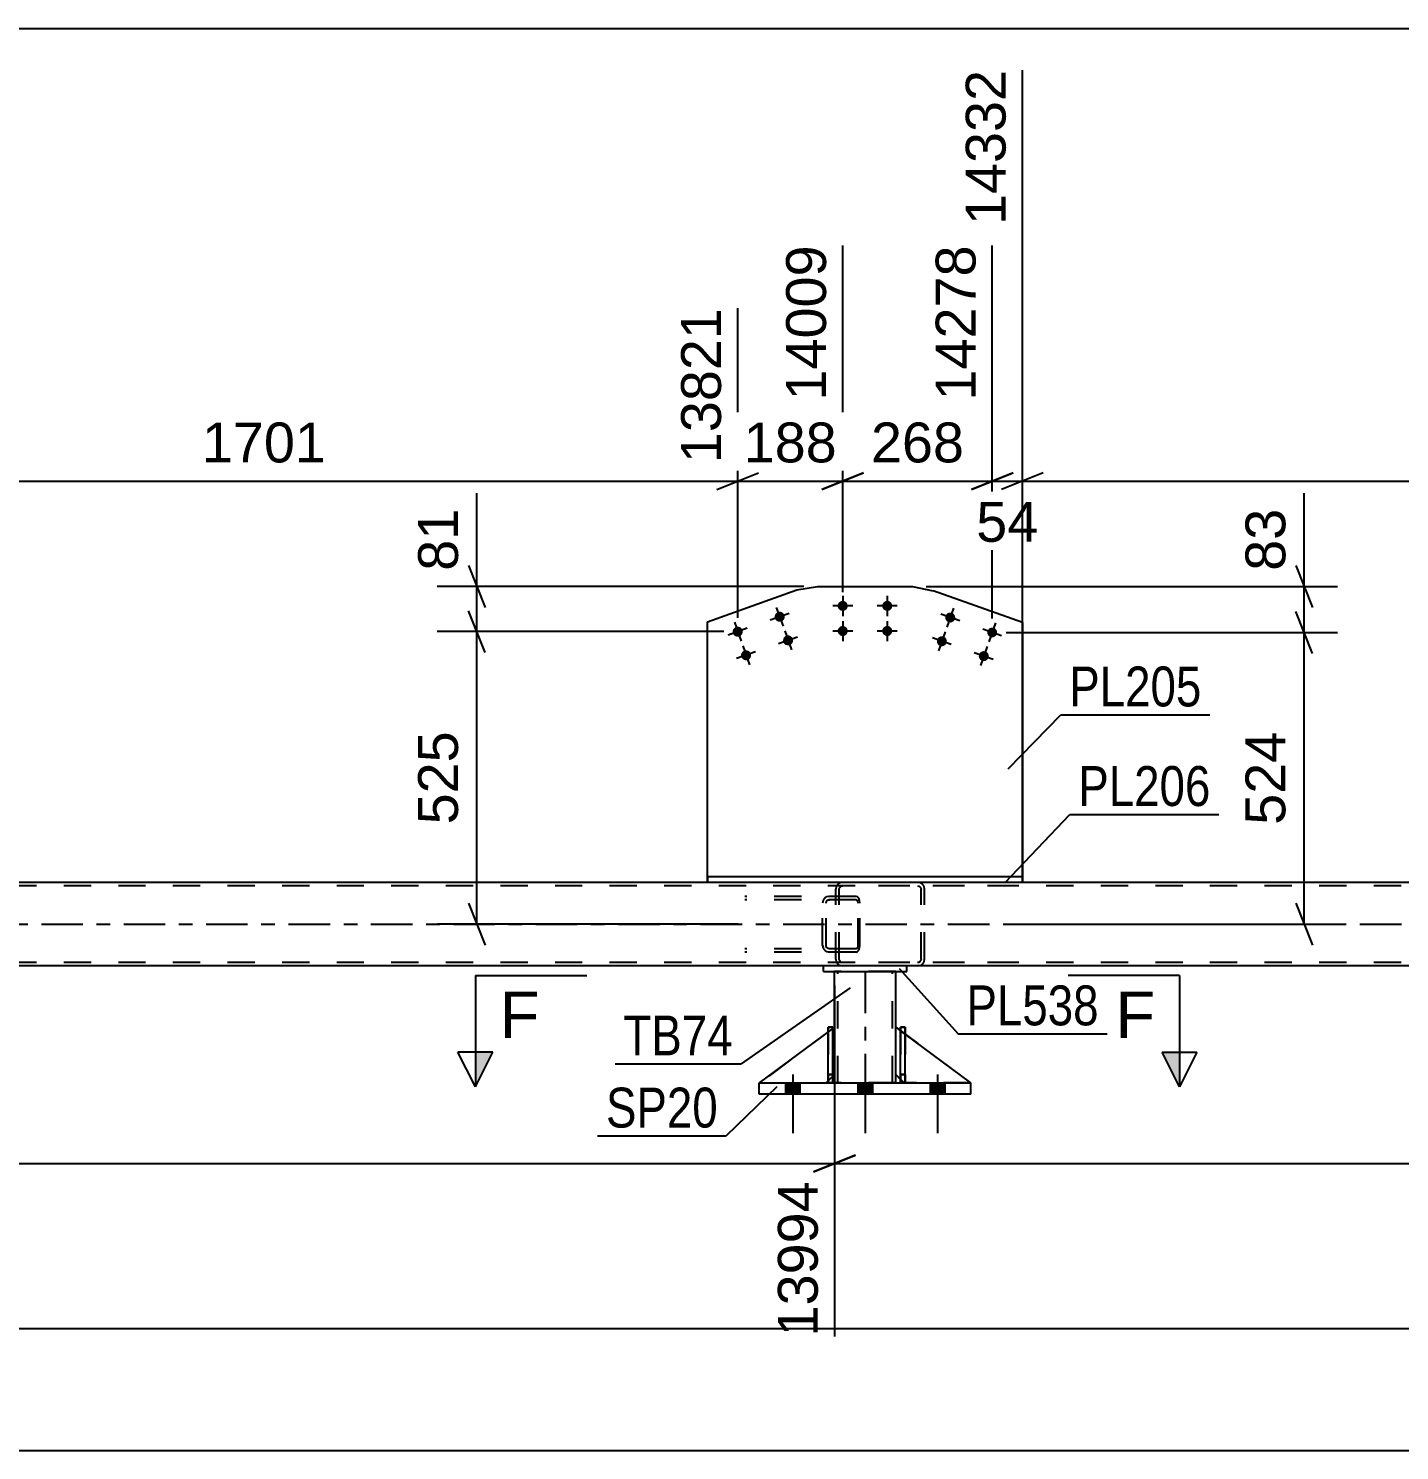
# Model space of a CAD drawing. Header units: millimetres. Extents: x -123 to 718, y -398 to 196.
# Drawn here: x 423.1 to 521.6, y -260.6 to -158.5 of the extents above; entities that cross this region are included whole.
import ezdxf

# ---------------------------------------------------------------- set-up
doc = ezdxf.new("R2010")
doc.units = ezdxf.units.MM
doc.linetypes.add('DXK_LINE_DOT2', pattern=[3.9198, 1.9599, -1.9599])
doc.linetypes.add('DXK_LINE_DOT3', pattern=[5.9187, 2.979, -0.9799, 0.9799, -0.9799])
doc.styles.add('Arial', font='ARIAL.TTF', dxfattribs={"height": 0.2})
doc.styles.add('Arial Narrow', font='ARIALN.TTF', dxfattribs={"height": 0.2})

# ---------------------------------------------------------------- blocks, each defined once
blk = doc.blocks.new('Part-318464438-2515 - 2499')
at = {"color": 7, "linetype": 'DXK_LINE_DOT2'}
for p, q in [((481.09, -220.14), (481.06, -220.33)), ((481.06, -225.37), (481.06, -220.33)), ((481.31, -220.33), (481.33, -220.24)), ((481.31, -225.37), (481.31, -220.33)), ((481.33, -220.24), (481.39, -220.16)), ((481.57, -219.85), (481.37, -219.88)), ((481.39, -220.16), (481.47, -220.11)), ((481.47, -220.11), (481.57, -220.09)), ((493.92, -219.85), (481.57, -219.85)), ((493.92, -220.09), (481.57, -220.09)), ((487.13, -219.88), (486.93, -219.85)), ((486.93, -220.09), (487.03, -220.11)), ((487.03, -220.11), (487.11, -220.16)), ((487.11, -220.16), (487.17, -220.24)), ((487.17, -220.24), (487.19, -220.33)), ((487.19, -225.37), (487.19, -220.33)), ((487.44, -220.33), (487.4, -220.14)), ((487.44, -225.37), (487.44, -220.33)), ((481.06, -225.37), (481.09, -225.55)), ((481.33, -225.46), (481.31, -225.37)), ((481.39, -225.54), (481.33, -225.46)), ((481.47, -225.59), (481.39, -225.54)), ((481.57, -225.61), (481.47, -225.59)), ((493.92, -225.61), (481.57, -225.61)), ((487.03, -225.59), (486.93, -225.61)), ((487.11, -225.54), (487.03, -225.59)), ((487.17, -225.46), (487.11, -225.54)), ((487.19, -225.37), (487.17, -225.46)), ((487.4, -225.55), (487.44, -225.37)), ((481.37, -225.81), (481.57, -225.85)), ((493.92, -225.85), (481.57, -225.85)), ((486.93, -225.85), (487.13, -225.81))]:
    blk.add_line(p, q, dxfattribs=at)
for centre, start, end in [((481.55, -220.35), 110.7582, 155.6799), ((486.95, -220.35), 24.3201, 69.2418), ((481.55, -225.35), 204.3201, 249.2418), ((486.95, -225.35), 290.7582, 335.6799)]:
    blk.add_arc(centre, 0.496, start, end, dxfattribs=at)
blk = doc.blocks.new('Part-318464438-2520 - 2499')
at = {"color": 7, "linetype": 'DXK_LINE_DOT2'}
for p, q in [((486.04, -230.25), (485.72, -230.25)), ((485.72, -233.65), (485.72, -230.25)), ((485.72, -234.25), (485.72, -230.25)), ((486.04, -230.25), (486.04, -233.65)), ((486.04, -234.25), (486.04, -230.25)), ((486.04, -233.65), (485.72, -233.65)), ((485.72, -234.25), (485.72, -233.65)), ((486.04, -233.65), (486.04, -234.25)), ((486.04, -234.25), (485.72, -234.25)), ((486.04, -234.25), (486.04, -234.25))]:
    blk.add_line(p, q, dxfattribs=at)
blk = doc.blocks.new('Part-318464438-2521 - 2499')
at = {"color": 2, "linetype": 'Continuous'}
for p, q in [((480.52, -230.58), (475.57, -234.25)), ((480.97, -230.25), (480.84, -230.34)), ((480.97, -233.65), (480.97, -230.25)), ((480.97, -233.65), (480.84, -233.77)), ((480.97, -233.65), (480.97, -233.65)), ((480.52, -234.09), (480.37, -234.25))]:
    blk.add_line(p, q, dxfattribs=at)
at = {"color": 7, "linetype": 'DXK_LINE_DOT2'}
for p, q in [((480.84, -230.34), (480.52, -230.58)), ((480.97, -233.65), (480.97, -230.25)), ((480.97, -233.65), (480.37, -234.25)), ((480.84, -233.77), (480.52, -234.09)), ((475.57, -234.25), (475.57, -234.25)), ((475.57, -234.25), (480.37, -234.25))]:
    blk.add_line(p, q, dxfattribs=at)
blk = doc.blocks.new('Part-318464438-2572 - 2499')
at = {"color": 2, "linetype": 'Continuous'}
for p, q in [((486.17, -225.85), (480.17, -225.85)), ((480.17, -226.25), (480.17, -225.85)), ((480.17, -226.25), (486.17, -226.25)), ((486.17, -226.25), (486.17, -225.85))]:
    blk.add_line(p, q, dxfattribs=at)
blk = doc.blocks.new('Part-318464438-2644 - 2499')
at = {"color": 2, "linetype": 'Continuous'}
for p, q in [((480.52, -234.25), (480.52, -230.25)), ((480.52, -230.25), (480.84, -230.25)), ((480.84, -234.25), (480.84, -230.25)), ((480.52, -234.25), (480.52, -234.25)), ((480.84, -234.25), (480.52, -234.25))]:
    blk.add_line(p, q, dxfattribs=at)
at = {"color": 7, "linetype": 'DXK_LINE_DOT2'}
for p, q in [((480.52, -230.25), (480.52, -233.65)), ((480.84, -233.65), (480.84, -230.25)), ((480.52, -233.65), (480.52, -234.25)), ((480.52, -233.65), (480.84, -233.65)), ((480.84, -234.25), (480.84, -233.65)), ((480.52, -234.25), (480.52, -234.25)), ((480.52, -234.25), (480.52, -234.25)), ((480.84, -234.25), (480.84, -234.25))]:
    blk.add_line(p, q, dxfattribs=at)
blk = doc.blocks.new('Part-318464438-2534 - 2499')
at = {"color": 2, "linetype": 'Continuous'}
for p, q in [((485.72, -234.25), (485.72, -230.25)), ((485.72, -230.25), (486.04, -230.25)), ((486.04, -234.25), (486.04, -230.25)), ((485.72, -234.25), (485.72, -234.25)), ((486.04, -234.25), (485.72, -234.25))]:
    blk.add_line(p, q, dxfattribs=at)
at = {"color": 7, "linetype": 'DXK_LINE_DOT2'}
for p, q in [((485.72, -230.25), (485.72, -233.65)), ((486.04, -233.65), (486.04, -230.25)), ((485.72, -233.65), (485.72, -234.25)), ((485.72, -233.65), (486.04, -233.65)), ((486.04, -234.25), (486.04, -233.65)), ((485.72, -234.25), (485.72, -234.25)), ((485.72, -234.25), (485.72, -234.25)), ((486.04, -234.25), (486.04, -234.25))]:
    blk.add_line(p, q, dxfattribs=at)
blk = doc.blocks.new('Part-318464438-2621 - 2499')
at = {"color": 2, "linetype": 'Continuous'}
for p, q in [((485.37, -233.65), (485.37, -230.25)), ((485.37, -230.25), (485.72, -230.51)), ((490.77, -234.25), (486.04, -230.75)), ((485.72, -234), (485.37, -233.65))]:
    blk.add_line(p, q, dxfattribs=at)
at = {"color": 7, "linetype": 'DXK_LINE_DOT2'}
for p, q in [((486.04, -230.75), (485.72, -230.51)), ((485.72, -234), (485.97, -234.25)), ((485.97, -234.25), (490.77, -234.25))]:
    blk.add_line(p, q, dxfattribs=at)
blk = doc.blocks.new('Part-318464438-2547 - 2499')
at = {"color": 2, "linetype": 'Continuous'}
for p, q in [((480.97, -230.25), (480.97, -226.25)), ((485.37, -230.25), (485.37, -226.25)), ((480.97, -234.25), (480.97, -233.65)), ((485.37, -234.25), (485.37, -233.65))]:
    blk.add_line(p, q, dxfattribs=at)
at = {"color": 7, "linetype": 'DXK_LINE_DOT2'}
for p, q in [((485.37, -226.25), (480.97, -226.25)), ((481.21, -234.25), (481.21, -226.25)), ((485.13, -234.25), (485.13, -226.25)), ((480.97, -233.65), (480.97, -230.25)), ((485.37, -233.65), (485.37, -230.25)), ((485.37, -234.25), (480.97, -234.25))]:
    blk.add_line(p, q, dxfattribs=at)
at = {"color": 7, "linetype": 'DXK_LINE_DOT3'}
blk.add_line((483.17, -226.25), (483.17, -234.25), dxfattribs=at)
blk = doc.blocks.new('Part-318464438-2567 - 2499')
at = {"color": 2, "linetype": 'Continuous'}
for p, q in [((494.46, -219.45), (471.85, -219.45)), ((471.85, -219.85), (471.85, -219.45)), ((494.46, -219.45), (494.46, -219.85)), ((494.46, -219.45), (494.46, -219.45)), ((494.46, -219.85), (471.85, -219.85)), ((494.46, -219.85), (494.46, -219.85))]:
    blk.add_line(p, q, dxfattribs=at)
at = {"color": 7, "linetype": 'DXK_LINE_DOT2'}
for p, q in [((471.85, -219.45), (471.85, -219.85)), ((494.46, -219.85), (494.46, -219.45))]:
    blk.add_line(p, q, dxfattribs=at)
blk = doc.blocks.new('Part-318464438-2617 - 2499')
at = {"color": 7, "linetype": 'DXK_LINE_DOT2'}
for p, q in [((480.97, -230.25), (475.57, -234.25)), ((480.97, -233.65), (480.97, -230.25)), ((480.97, -230.25), (480.97, -233.65)), ((480.37, -234.25), (480.97, -233.65)), ((480.97, -233.65), (480.37, -234.25)), ((480.97, -233.65), (480.97, -233.65)), ((475.57, -234.25), (480.37, -234.25))]:
    blk.add_line(p, q, dxfattribs=at)
blk = doc.blocks.new('Part-318464438-2646 - 2499')
at = {"color": 7, "linetype": 'DXK_LINE_DOT2'}
for p, q in [((480.84, -230.25), (480.52, -230.25)), ((480.52, -233.65), (480.52, -230.25)), ((480.52, -234.25), (480.52, -230.25)), ((480.84, -230.25), (480.84, -233.65)), ((480.84, -234.25), (480.84, -230.25)), ((480.84, -233.65), (480.52, -233.65)), ((480.52, -234.25), (480.52, -233.65)), ((480.84, -233.65), (480.84, -234.25)), ((480.84, -234.25), (480.52, -234.25)), ((480.84, -234.25), (480.84, -234.25))]:
    blk.add_line(p, q, dxfattribs=at)
blk = doc.blocks.new('Part-318464438-2681 - 2499')
at = {"color": 7, "linetype": 'DXK_LINE_DOT2'}
for p, q in [((485.37, -233.65), (485.37, -230.25)), ((485.37, -230.25), (490.77, -234.25)), ((485.97, -234.25), (485.37, -233.65)), ((490.77, -234.25), (485.97, -234.25))]:
    blk.add_line(p, q, dxfattribs=at)
blk = doc.blocks.new('Part-318464438-2688 - 2499')
at = {"color": 2, "linetype": 'Continuous'}
for p, q in [((475.57, -235.05), (475.57, -234.25)), ((475.57, -234.25), (490.77, -234.25)), ((490.77, -235.05), (490.77, -234.25)), ((490.77, -235.05), (475.57, -235.05))]:
    blk.add_line(p, q, dxfattribs=at)
blk = doc.blocks.new('Bolt-318464438-2742 - 2499')
at = {"linetype": 'Continuous'}
for points in [[(477.45, -235.05), (478.49, -235.05), (478.49, -234.25), (477.45, -234.25)], [(477.45, -235.05), (478.49, -235.05), (478.49, -234.25), (477.45, -234.25)], [(477.45, -235.05), (478.49, -235.05), (478.49, -234.25), (477.45, -234.25)], [(482.65, -235.05), (483.69, -235.05), (483.69, -234.25), (482.65, -234.25)], [(482.65, -235.05), (483.69, -235.05), (483.69, -234.25), (482.65, -234.25)], [(487.85, -235.05), (488.89, -235.05), (488.89, -234.25), (487.85, -234.25)], [(487.85, -235.05), (488.89, -235.05), (488.89, -234.25), (487.85, -234.25)], [(487.85, -235.05), (488.89, -235.05), (488.89, -234.25), (487.85, -234.25)]]:
    blk.add_hatch(color=1, dxfattribs=at).paths.add_polyline_path(points)
at = {"color": 1, "linetype": 'Continuous'}
for p, q in [((477.97, -233.65), (477.97, -237.85)), ((477.97, -233.65), (477.97, -237.85)), ((477.97, -233.65), (477.97, -237.85)), ((483.17, -233.65), (483.17, -237.85)), ((483.17, -233.65), (483.17, -237.85)), ((488.37, -233.65), (488.37, -237.85)), ((488.37, -233.65), (488.37, -237.85)), ((488.37, -233.65), (488.37, -237.85)), ((477.45, -234.25), (477.45, -235.05)), ((477.45, -234.25), (477.45, -235.05)), ((477.45, -234.25), (477.45, -235.05)), ((478.49, -234.25), (478.49, -235.05)), ((478.49, -234.25), (478.49, -235.05)), ((478.49, -234.25), (478.49, -235.05)), ((482.65, -234.25), (482.65, -235.05)), ((482.65, -234.25), (482.65, -235.05)), ((483.69, -234.25), (483.69, -235.05)), ((483.69, -234.25), (483.69, -235.05)), ((487.85, -234.25), (487.85, -235.05)), ((487.85, -234.25), (487.85, -235.05)), ((487.85, -234.25), (487.85, -235.05)), ((488.89, -234.25), (488.89, -235.05)), ((488.89, -234.25), (488.89, -235.05)), ((488.89, -234.25), (488.89, -235.05))]:
    blk.add_line(p, q, dxfattribs=at)
blk = doc.blocks.new('Bolt-318464438-2916 - 2499')
at = {"linetype": 'Continuous'}
for points in [[(481.2, -200), (481.2, -199.92), (481.23, -199.85), (481.27, -199.78), (481.32, -199.73), (481.38, -199.68), (481.45, -199.65), (481.52, -199.64), (481.59, -199.64), (481.67, -199.65), (481.74, -199.68), (481.8, -199.73), (481.85, -199.78), (481.89, -199.85), (481.91, -199.92), (481.92, -200), (481.91, -200.07), (481.89, -200.14), (481.85, -200.21), (481.8, -200.26), (481.74, -200.31), (481.67, -200.34), (481.59, -200.35), (481.52, -200.35), (481.45, -200.34), (481.38, -200.31), (481.32, -200.26), (481.27, -200.21), (481.23, -200.14), (481.2, -200.07)], [(484.4, -200), (484.4, -199.92), (484.43, -199.85), (484.47, -199.78), (484.52, -199.73), (484.58, -199.68), (484.65, -199.65), (484.72, -199.64), (484.79, -199.64), (484.87, -199.65), (484.94, -199.68), (485, -199.73), (485.05, -199.78), (485.09, -199.85), (485.11, -199.92), (485.12, -200), (485.11, -200.07), (485.09, -200.14), (485.05, -200.21), (485, -200.26), (484.94, -200.31), (484.87, -200.34), (484.79, -200.35), (484.72, -200.35), (484.65, -200.34), (484.58, -200.31), (484.52, -200.26), (484.47, -200.21), (484.43, -200.14), (484.4, -200.07)], [(481.2, -201.8), (481.2, -201.72), (481.23, -201.65), (481.27, -201.58), (481.32, -201.53), (481.38, -201.48), (481.45, -201.45), (481.52, -201.44), (481.59, -201.44), (481.67, -201.45), (481.74, -201.48), (481.8, -201.53), (481.85, -201.58), (481.89, -201.65), (481.91, -201.72), (481.92, -201.8), (481.91, -201.87), (481.89, -201.94), (481.85, -202.01), (481.8, -202.06), (481.74, -202.11), (481.67, -202.14), (481.59, -202.15), (481.52, -202.15), (481.45, -202.14), (481.38, -202.11), (481.32, -202.06), (481.27, -202.01), (481.23, -201.94), (481.2, -201.87)], [(484.4, -201.8), (484.4, -201.72), (484.43, -201.65), (484.47, -201.58), (484.52, -201.53), (484.58, -201.48), (484.65, -201.45), (484.72, -201.44), (484.79, -201.44), (484.87, -201.45), (484.94, -201.48), (485, -201.53), (485.05, -201.58), (485.09, -201.65), (485.11, -201.72), (485.12, -201.8), (485.11, -201.87), (485.09, -201.94), (485.05, -202.01), (485, -202.06), (484.94, -202.11), (484.87, -202.14), (484.79, -202.15), (484.72, -202.15), (484.65, -202.14), (484.58, -202.11), (484.52, -202.06), (484.47, -202.01), (484.43, -201.94), (484.4, -201.87)]]:
    blk.add_hatch(color=1, dxfattribs=at).paths.add_polyline_path(points)
at = {"color": 1, "linetype": 'Continuous'}
for p, q in [((482.28, -200), (480.84, -200)), ((481.56, -199.28), (481.56, -200.72)), ((485.48, -200), (484.04, -200)), ((484.76, -199.28), (484.76, -200.72)), ((481.56, -201.08), (481.56, -202.52)), ((484.76, -201.08), (484.76, -202.52)), ((482.28, -201.8), (480.84, -201.8)), ((485.48, -201.8), (484.04, -201.8))]:
    blk.add_line(p, q, dxfattribs=at)
blk = doc.blocks.new('Part-318464438-2839 - 2499')
at = {"color": 7, "linetype": 'DXK_LINE_DOT2'}
for p, q in [((482.52, -220.85), (474.52, -220.85)), ((482.52, -221.09), (474.52, -221.09)), ((480.15, -221.14), (480.11, -221.33)), ((480.11, -224.37), (480.11, -221.33)), ((480.36, -221.33), (480.38, -221.24)), ((480.36, -224.37), (480.36, -221.33)), ((480.38, -221.24), (480.43, -221.16)), ((480.61, -220.85), (480.42, -220.88)), ((480.43, -221.16), (480.52, -221.11)), ((480.52, -221.11), (480.61, -221.09)), ((481.06, -221.09), (481.06, -220.85)), ((482.63, -220.88), (482.52, -220.85)), ((482.52, -221.09), (482.57, -221.11)), ((482.57, -221.11), (482.62, -221.16)), ((482.62, -221.16), (482.65, -221.24)), ((482.71, -220.99), (482.63, -220.88)), ((482.65, -221.24), (482.66, -221.33)), ((482.66, -224.37), (482.66, -221.33)), ((482.77, -221.14), (482.71, -220.99)), ((482.79, -221.33), (482.77, -221.14)), ((482.79, -224.37), (482.79, -221.33)), ((482.52, -224.61), (474.52, -224.61)), ((480.11, -224.37), (480.15, -224.55)), ((480.38, -224.46), (480.36, -224.37)), ((480.43, -224.54), (480.38, -224.46)), ((480.52, -224.59), (480.43, -224.54)), ((480.61, -224.61), (480.52, -224.59)), ((481.06, -224.85), (481.06, -224.61)), ((482.57, -224.59), (482.52, -224.61)), ((482.62, -224.54), (482.57, -224.59)), ((482.65, -224.46), (482.62, -224.54)), ((482.66, -224.37), (482.65, -224.46)), ((482.71, -224.71), (482.77, -224.55)), ((482.77, -224.55), (482.79, -224.37)), ((482.52, -224.85), (474.52, -224.85)), ((480.42, -224.81), (480.61, -224.85)), ((482.52, -224.85), (482.63, -224.81)), ((482.63, -224.81), (482.71, -224.71))]:
    blk.add_line(p, q, dxfattribs=at)
for centre, start, end in [((480.6, -221.34), 111.1514, 156.105), ((480.6, -224.35), 203.895, 248.8486)]:
    blk.add_arc(centre, 0.492, start, end, dxfattribs=at)
blk = doc.blocks.new('Part-318464438-2848 - 2499')
at = {"color": 7, "linetype": 'DXK_LINE_DOT2'}
for p, q in [((619.65, -220.09), (-43.57, -220.09)), ((619.65, -219.85), (-35.57, -219.85)), ((494.46, -219.85), (471.85, -219.85)), ((619.65, -225.61), (-43.57, -225.61)), ((486.17, -225.85), (480.17, -225.85))]:
    blk.add_line(p, q, dxfattribs=at)
at = {"color": 2, "linetype": 'Continuous'}
for p, q in [((471.85, -219.85), (405.96, -219.85)), ((560.36, -219.85), (494.46, -219.85)), ((480.17, -225.85), (230.77, -225.85)), ((615.65, -225.85), (486.17, -225.85))]:
    blk.add_line(p, q, dxfattribs=at)
at = {"color": 7, "linetype": 'DXK_LINE_DOT3'}
blk.add_line((-43.57, -222.85), (619.65, -222.85), dxfattribs=at)
blk = doc.blocks.new('Part-318464438-2863 - 2499')
at = {"color": 2, "linetype": 'Continuous'}
for p, q in [((471.85, -201.13), (478.26, -198.85)), ((478.26, -198.85), (479.76, -198.6)), ((478.26, -198.85), (478.26, -198.85)), ((479.76, -198.6), (479.76, -198.6)), ((479.76, -198.6), (486.56, -198.6)), ((486.56, -198.6), (486.56, -198.6)), ((486.56, -198.6), (488.05, -198.91)), ((488.05, -198.91), (488.05, -198.91)), ((494.46, -201.18), (488.05, -198.91)), ((471.85, -201.13), (471.85, -201.13)), ((471.85, -219.45), (471.85, -201.13)), ((494.46, -201.18), (494.46, -201.18)), ((494.46, -201.18), (494.46, -219.45))]:
    blk.add_line(p, q, dxfattribs=at)
at = {"color": 7, "linetype": 'DXK_LINE_DOT2'}
for p, q in [((471.85, -219.45), (471.85, -201.13)), ((494.46, -219.45), (494.46, -201.18)), ((494.46, -219.45), (471.85, -219.45))]:
    blk.add_line(p, q, dxfattribs=at)
blk = doc.blocks.new('Bolt-318464438-2915 - 2499')
at = {"linetype": 'Continuous'}
for points in [[(489.62, -200.95, -1), (488.94, -200.71, -1)], [(489.02, -202.65, -1), (488.34, -202.41, -1)], [(492.63, -202.02, -1), (491.96, -201.78, -1)], [(492.03, -203.72, -1), (491.35, -203.48, -1)]]:
    blk.add_hatch(color=1, dxfattribs=at).paths.add_polyline_path(points)
at = {"color": 1, "linetype": 'Continuous'}
for p, q in [((489.52, -200.15), (489.04, -201.51)), ((489.96, -201.07), (488.6, -200.59)), ((488.92, -201.85), (488.44, -203.21)), ((492.97, -202.14), (491.62, -201.66)), ((492.54, -201.22), (492.05, -202.58)), ((489.36, -202.77), (488, -202.29)), ((491.93, -202.92), (491.45, -204.28)), ((492.37, -203.84), (491.01, -203.36))]:
    blk.add_line(p, q, dxfattribs=at)
blk = doc.blocks.new('Bolt-318464438-2917 - 2499')
at = {"linetype": 'Continuous'}
for points in [[(476.69, -200.89), (476.68, -200.82), (476.68, -200.74), (476.69, -200.67), (476.72, -200.6), (476.76, -200.54), (476.82, -200.49), (476.88, -200.45), (476.96, -200.42), (477.03, -200.41), (477.11, -200.42), (477.18, -200.44), (477.24, -200.48), (477.3, -200.53), (477.34, -200.59), (477.38, -200.66), (477.39, -200.73), (477.39, -200.81), (477.38, -200.88), (477.35, -200.95), (477.31, -201.01), (477.25, -201.06), (477.19, -201.1), (477.11, -201.13), (477.04, -201.13), (476.96, -201.13), (476.89, -201.11), (476.83, -201.07), (476.77, -201.02), (476.73, -200.96)], [(473.68, -201.96), (473.66, -201.89), (473.66, -201.81), (473.67, -201.74), (473.7, -201.67), (473.75, -201.61), (473.8, -201.56), (473.87, -201.52), (473.94, -201.49), (474.01, -201.48), (474.09, -201.49), (474.16, -201.51), (474.23, -201.55), (474.28, -201.6), (474.33, -201.66), (474.36, -201.73), (474.38, -201.8), (474.38, -201.88), (474.36, -201.95), (474.33, -202.02), (474.29, -202.08), (474.23, -202.13), (474.17, -202.17), (474.1, -202.2), (474.02, -202.2), (473.95, -202.2), (473.88, -202.18), (473.81, -202.14), (473.75, -202.09), (473.71, -202.03)], [(477.3, -202.59), (477.28, -202.51), (477.28, -202.44), (477.29, -202.36), (477.32, -202.3), (477.37, -202.23), (477.42, -202.18), (477.49, -202.14), (477.56, -202.12), (477.63, -202.11), (477.71, -202.12), (477.78, -202.14), (477.84, -202.18), (477.9, -202.23), (477.95, -202.29), (477.98, -202.36), (477.99, -202.43), (477.99, -202.5), (477.98, -202.58), (477.95, -202.65), (477.91, -202.71), (477.85, -202.76), (477.79, -202.8), (477.72, -202.82), (477.64, -202.83), (477.57, -202.82), (477.49, -202.8), (477.43, -202.77), (477.37, -202.72), (477.33, -202.66)], [(474.28, -203.66), (474.26, -203.58), (474.26, -203.51), (474.28, -203.43), (474.31, -203.36), (474.35, -203.3), (474.41, -203.25), (474.47, -203.21), (474.54, -203.19), (474.62, -203.18), (474.69, -203.19), (474.76, -203.21), (474.83, -203.25), (474.88, -203.3), (474.93, -203.36), (474.96, -203.43), (474.98, -203.5), (474.98, -203.57), (474.96, -203.65), (474.93, -203.72), (474.89, -203.78), (474.84, -203.83), (474.77, -203.87), (474.7, -203.89), (474.62, -203.9), (474.55, -203.89), (474.48, -203.87), (474.41, -203.83), (474.36, -203.79), (474.31, -203.72)]]:
    blk.add_hatch(color=1, dxfattribs=at).paths.add_polyline_path(points)
at = {"color": 1, "linetype": 'Continuous'}
for p, q in [((476.79, -200.1), (477.28, -201.45)), ((473.78, -201.17), (474.26, -202.52)), ((477.71, -200.53), (476.36, -201.02)), ((474.7, -201.6), (473.34, -202.09)), ((477.4, -201.79), (477.88, -203.15)), ((474.38, -202.86), (474.86, -204.22)), ((478.31, -202.23), (476.96, -202.71)), ((475.3, -203.3), (473.94, -203.78))]:
    blk.add_line(p, q, dxfattribs=at)
blk = doc.blocks.new('StraightDimension-318464438-4602 - 3652')
at = {"color": 7, "linetype": 'Continuous'}
blk.add_line((-56.47, -158.53), (650.04, -158.53), dxfattribs=at)
blk = doc.blocks.new('StraightDimension-318464438-2949 - 2499')
at = {"color": 7, "linetype": 'Continuous'}
for p, q in [((455.28, -198.6), (455.28, -191.9)), ((455.28, -198.6), (455.28, -191.9)), ((454.68, -197.1), (455.88, -200.1)), ((478.76, -198.6), (452.43, -198.6)), ((455.28, -201.84), (455.28, -198.6)), ((455.88, -203.34), (454.68, -200.34)), ((473.02, -201.84), (452.43, -201.84))]:
    blk.add_line(p, q, dxfattribs=at)
at = {"color": 0}
blk.add_wipeout([(454.53, -192.42), (450.33, -192.42), (450.33, -198.07), (454.53, -198.07)], dxfattribs=at)
at = {"color": 3, "style": 'Arial'}
blk.add_text('81', height=2.865, rotation=90.0002, dxfattribs=at).set_placement((453.93, -197.47))
blk = doc.blocks.new('StraightDimension-318464438-3302 - 2499')
at = {"color": 7, "linetype": 'Continuous'}
for p, q in [((481.56, -199), (481.56, -174.12)), ((492.3, -200.9), (492.3, -174.12)), ((480.06, -191.64), (483.06, -190.44)), ((493.8, -190.44), (490.8, -191.64)), ((481.56, -191.04), (492.3, -191.04))]:
    blk.add_line(p, q, dxfattribs=at)
at = {"color": 0}
blk.add_wipeout([(490.86, -190.29), (490.86, -186.09), (482.99, -186.09), (482.99, -190.29)], dxfattribs=at)
at = {"color": 3, "style": 'Arial'}
blk.add_text('268', height=2.865, dxfattribs=at).set_placement((483.59, -189.69))
at = {"color": 0, "linetype": 'Continuous'}
blk.add_wipeout([(491.7, -173.52), (487.5, -173.52), (487.5, -185.84), (491.7, -185.84)], dxfattribs=at)
at = {"color": 3, "linetype": 'Continuous', "style": 'Arial'}
blk.add_text('14278', height=2.865, rotation=90.0002, dxfattribs=at).set_placement((491.1, -185.24))
blk = doc.blocks.new('StraightDimension-318464438-2938 - 2499')
at = {"color": 7, "linetype": 'Continuous'}
for p, q in [((514.7, -198.6), (514.7, -191.9)), ((514.7, -198.6), (514.7, -191.9)), ((514.1, -197.1), (515.3, -200.1)), ((487.56, -198.6), (517.1, -198.6)), ((514.7, -201.9), (514.7, -198.6)), ((515.3, -203.4), (514.1, -200.4)), ((493.3, -201.9), (517.1, -201.9))]:
    blk.add_line(p, q, dxfattribs=at)
at = {"color": 0}
blk.add_wipeout([(513.95, -192.42), (509.75, -192.42), (509.75, -198.07), (513.95, -198.07)], dxfattribs=at)
at = {"color": 3, "style": 'Arial'}
blk.add_text('83', height=2.865, rotation=90.0002, dxfattribs=at).set_placement((513.35, -197.47))
blk = doc.blocks.new('StraightDimension-318464438-2920 - 2499')
at = {"color": 7, "linetype": 'Continuous'}
for p, q in [((515.3, -203.4), (514.1, -200.4)), ((493.3, -201.9), (517.1, -201.9)), ((514.7, -222.85), (514.7, -201.9)), ((514.1, -221.35), (515.3, -224.35)), ((493.83, -222.85), (517.1, -222.85))]:
    blk.add_line(p, q, dxfattribs=at)
at = {"color": 0}
blk.add_wipeout([(513.95, -208.44), (509.75, -208.44), (509.75, -216.31), (513.95, -216.31)], dxfattribs=at)
at = {"color": 3, "style": 'Arial'}
blk.add_text('524', height=2.865, rotation=90.0002, dxfattribs=at).set_placement((513.35, -215.71))
blk = doc.blocks.new('StraightDimension-318464438-2960 - 2499')
at = {"color": 7, "linetype": 'Continuous'}
for p, q in [((455.88, -203.34), (454.68, -200.34)), ((473.02, -201.84), (452.43, -201.84)), ((455.28, -222.85), (455.28, -201.84)), ((454.68, -221.35), (455.88, -224.35)), ((474.05, -222.85), (452.43, -222.85))]:
    blk.add_line(p, q, dxfattribs=at)
at = {"color": 0}
blk.add_wipeout([(454.53, -208.41), (450.33, -208.41), (450.33, -216.28), (454.53, -216.28)], dxfattribs=at)
at = {"color": 3, "style": 'Arial'}
blk.add_text('525', height=2.865, rotation=90.0002, dxfattribs=at).set_placement((453.93, -215.68))
blk = doc.blocks.new('StraightDimension-318464438-3078 - 2499')
at = {"color": 7, "linetype": 'Continuous'}
for p, q in [((619.65, -225.45), (619.65, -252.45)), ((480.97, -227.25), (480.97, -252.45)), ((482.47, -239.43), (479.47, -240.63)), ((618.15, -240.63), (621.15, -239.43)), ((480.97, -240.03), (619.65, -240.03))]:
    blk.add_line(p, q, dxfattribs=at)
at = {"color": 0}
blk.add_wipeout([(555.35, -239.28), (555.35, -235.08), (545.26, -235.08), (545.26, -239.28)], dxfattribs=at)
at = {"color": 3, "style": 'Arial'}
blk.add_text('3467', height=2.865, dxfattribs=at).set_placement((545.86, -238.68))
at = {"color": 0, "linetype": 'Continuous'}
blk.add_wipeout([(619.05, -240.73), (614.85, -240.73), (614.85, -253.05), (619.05, -253.05)], dxfattribs=at)
at = {"color": 3, "linetype": 'Continuous', "style": 'Arial'}
blk.add_text('17461', height=2.865, rotation=90.0002, dxfattribs=at).set_placement((618.45, -252.45))
blk = doc.blocks.new('StraightDimension-318464438-3091 - 2499')
at = {"color": 7, "linetype": 'Continuous'}
for p, q in [((480.97, -227.25), (480.97, -252.45)), ((479.47, -240.63), (482.47, -239.43)), ((225.57, -240.03), (480.97, -240.03))]:
    blk.add_line(p, q, dxfattribs=at)
at = {"color": 0, "linetype": 'Continuous'}
blk.add_wipeout([(480.37, -240.73), (476.17, -240.73), (476.17, -253.05), (480.37, -253.05)], dxfattribs=at)
at = {"color": 3, "linetype": 'Continuous', "style": 'Arial'}
blk.add_text('13994', height=2.865, rotation=90.0002, dxfattribs=at).set_placement((479.77, -252.45))
blk = doc.blocks.new('StraightDimension-318464438-3121 - 2499')
at = {"color": 7, "linetype": 'Continuous'}
blk.add_line((-56.47, -260.65), (620.45, -260.65), dxfattribs=at)
blk = doc.blocks.new('StraightDimension-318464438-3311 - 2499')
at = {"color": 7, "linetype": 'Continuous'}
for p, q in [((494.46, -218.45), (494.46, -161.52)), ((492.3, -200.9), (492.3, -174.12)), ((490.8, -191.64), (493.8, -190.44)), ((495.96, -190.44), (492.96, -191.64)), ((492.3, -191.04), (494.46, -191.04))]:
    blk.add_line(p, q, dxfattribs=at)
at = {"color": 0, "linetype": 'Continuous'}
blk.add_wipeout([(493.86, -160.92), (489.66, -160.92), (489.66, -173.24), (493.86, -173.24)], dxfattribs=at)
at = {"color": 3, "linetype": 'Continuous', "style": 'Arial'}
blk.add_text('14332', height=2.865, rotation=90.0002, dxfattribs=at).set_placement((493.26, -172.64))
at = {"color": 0}
blk.add_wipeout([(496.2, -195.99), (496.2, -191.79), (490.55, -191.79), (490.55, -195.99)], dxfattribs=at)
at = {"color": 3, "style": 'Arial'}
blk.add_text('54', height=2.865, dxfattribs=at).set_placement((491.15, -195.39))
blk = doc.blocks.new('StraightDimension-318464438-3318 - 2499')
at = {"color": 7, "linetype": 'Continuous'}
for p, q in [((405.96, -218.45), (405.96, -161.52)), ((474.02, -200.84), (474.02, -178.62)), ((407.46, -190.44), (404.46, -191.64)), ((472.52, -191.64), (475.52, -190.44)), ((405.96, -191.04), (474.02, -191.04))]:
    blk.add_line(p, q, dxfattribs=at)
at = {"color": 0}
blk.add_wipeout([(445.04, -190.29), (445.04, -186.09), (434.94, -186.09), (434.94, -190.29)], dxfattribs=at)
at = {"color": 3, "style": 'Arial'}
blk.add_text('1701', height=2.865, dxfattribs=at).set_placement((435.54, -189.69))
at = {"color": 0, "linetype": 'Continuous'}
blk.add_wipeout([(473.42, -178.02), (469.22, -178.02), (469.22, -190.34), (473.42, -190.34)], dxfattribs=at)
at = {"color": 3, "linetype": 'Continuous', "style": 'Arial'}
blk.add_text('13821', height=2.865, rotation=90.0002, dxfattribs=at).set_placement((472.82, -189.74))
blk = doc.blocks.new('StraightDimension-318464438-3325 - 2499')
at = {"color": 7, "linetype": 'Continuous'}
for p, q in [((481.56, -199), (481.56, -174.12)), ((474.02, -200.84), (474.02, -178.62)), ((472.52, -191.64), (475.52, -190.44)), ((483.06, -190.44), (480.06, -191.64)), ((474.02, -191.04), (481.56, -191.04))]:
    blk.add_line(p, q, dxfattribs=at)
at = {"color": 0}
blk.add_wipeout([(481.72, -190.29), (481.72, -186.09), (473.85, -186.09), (473.85, -190.29)], dxfattribs=at)
at = {"color": 3, "style": 'Arial'}
blk.add_text('188', height=2.865, dxfattribs=at).set_placement((474.45, -189.69))
at = {"color": 0, "linetype": 'Continuous'}
blk.add_wipeout([(480.96, -173.52), (476.76, -173.52), (476.76, -185.84), (480.96, -185.84)], dxfattribs=at)
at = {"color": 3, "linetype": 'Continuous', "style": 'Arial'}
blk.add_text('14009', height=2.865, rotation=90.0002, dxfattribs=at).set_placement((480.36, -185.24))
blk = doc.blocks.new('StraightDimension-318464438-3343 - 2499')
at = {"color": 7, "linetype": 'Continuous'}
for p, q in [((494.46, -218.45), (494.46, -161.52)), ((562.52, -210.34), (562.52, -178.62)), ((495.96, -190.44), (492.96, -191.64)), ((561.02, -191.64), (564.02, -190.44)), ((494.46, -191.04), (562.52, -191.04))]:
    blk.add_line(p, q, dxfattribs=at)
at = {"color": 0}
blk.add_wipeout([(533.54, -190.29), (533.54, -186.09), (523.44, -186.09), (523.44, -190.29)], dxfattribs=at)
at = {"color": 3, "style": 'Arial'}
blk.add_text('1702', height=2.865, dxfattribs=at).set_placement((524.04, -189.69))
at = {"color": 0, "linetype": 'Continuous'}
blk.add_wipeout([(561.92, -178.02), (557.72, -178.02), (557.72, -190.34), (561.92, -190.34)], dxfattribs=at)
at = {"color": 3, "linetype": 'Continuous', "style": 'Arial'}
blk.add_text('16033', height=2.865, rotation=90.0002, dxfattribs=at).set_placement((561.32, -189.74))
blk = doc.blocks.new('StraightDimension-318464438-3556 - 2499')
at = {"color": 7, "linetype": 'Continuous'}
blk.add_line((-55.67, -251.89), (619.65, -251.89), dxfattribs=at)
blk = doc.blocks.new('Mark-318464438-2568 - 2499')
at = {"color": 30, "linetype": 'Continuous'}
for p, q in [((485.62, -226.02), (489.85, -230.71)), ((489.85, -230.71), (500.55, -230.71))]:
    blk.add_line(p, q, dxfattribs=at)
at = {"color": 0}
blk.add_wipeout([(499.95, -230.11), (499.95, -227.11), (490.45, -227.11), (490.45, -230.11)], dxfattribs=at)
blk.add_wipeout([(499.95, -230.11), (499.95, -227.11), (490.45, -227.11), (490.45, -230.11)], dxfattribs=at)
at = {"color": 3, "style": 'Arial Narrow'}
blk.add_text('PL538', height=2.863, dxfattribs=at).set_placement((490.45, -230.11))
blk = doc.blocks.new('Mark-318464438-2543 - 2499')
at = {"color": 30, "linetype": 'Continuous'}
for p in [(482.09, -227.42), (465.21, -232.87)]:
    blk.add_line(p, (474.27, -232.87), dxfattribs=at)
at = {"color": 0}
blk.add_wipeout([(473.67, -232.27), (473.67, -229.27), (465.81, -229.27), (465.81, -232.27)], dxfattribs=at)
blk.add_wipeout([(473.67, -232.27), (473.67, -229.27), (465.81, -229.27), (465.81, -232.27)], dxfattribs=at)
at = {"color": 3, "style": 'Arial Narrow'}
blk.add_text('TB74', height=2.863, dxfattribs=at).set_placement((465.81, -232.27))
blk = doc.blocks.new('Mark-318464438-2563 - 2499')
at = {"color": 30, "linetype": 'Continuous'}
for p, q in [((493.22, -219.85), (497.88, -214.96)), ((497.88, -214.96), (508.58, -214.96))]:
    blk.add_line(p, q, dxfattribs=at)
at = {"color": 0}
blk.add_wipeout([(507.98, -214.36), (507.98, -211.36), (498.48, -211.36), (498.48, -214.36)], dxfattribs=at)
blk.add_wipeout([(507.98, -214.36), (507.98, -211.36), (498.48, -211.36), (498.48, -214.36)], dxfattribs=at)
at = {"color": 3, "style": 'Arial Narrow'}
blk.add_text('PL206', height=2.863, dxfattribs=at).set_placement((498.48, -214.36))
blk = doc.blocks.new('Mark-318464438-2684 - 2499')
at = {"color": 30, "linetype": 'Continuous'}
for p in [(476.83, -234.52), (463.96, -238.05)]:
    blk.add_line(p, (473.2, -238.05), dxfattribs=at)
at = {"color": 0}
blk.add_wipeout([(472.6, -237.45), (472.6, -234.45), (464.56, -234.45), (464.56, -237.45)], dxfattribs=at)
blk.add_wipeout([(472.6, -237.45), (472.6, -234.45), (464.56, -234.45), (464.56, -237.45)], dxfattribs=at)
at = {"color": 3, "style": 'Arial Narrow'}
blk.add_text('SP20', height=2.863, dxfattribs=at).set_placement((464.56, -237.45))
blk = doc.blocks.new('Mark-318464438-2859 - 2499')
at = {"color": 30, "linetype": 'Continuous'}
for p, q in [((493.44, -211.69), (497.23, -207.81)), ((497.23, -207.81), (507.93, -207.81))]:
    blk.add_line(p, q, dxfattribs=at)
at = {"color": 0}
blk.add_wipeout([(507.33, -207.21), (507.33, -204.21), (497.83, -204.21), (497.83, -207.21)], dxfattribs=at)
blk.add_wipeout([(507.33, -207.21), (507.33, -204.21), (497.83, -204.21), (497.83, -207.21)], dxfattribs=at)
at = {"color": 3, "style": 'Arial Narrow'}
blk.add_text('PL205', height=2.863, dxfattribs=at).set_placement((497.83, -207.21))
blk = doc.blocks.new('SectionMark-318464438-3644 - 2499')
at = {"linetype": 'Continuous'}
for points in [[(455.18, -232.03), (456.43, -232.03), (455.18, -234.53)], [(504.5, -232.03), (505.75, -232.03), (505.75, -234.53)]]:
    blk.add_hatch(color=6, dxfattribs=at).paths.add_polyline_path(points)
at = {"color": 6, "linetype": 'Continuous'}
for p, q in [((455.18, -226.53), (463.18, -226.53)), ((455.18, -226.53), (455.18, -234.53)), ((505.75, -226.53), (497.75, -226.53)), ((505.75, -226.53), (505.75, -234.53)), ((455.18, -234.53), (453.93, -232.03)), ((456.43, -232.03), (453.93, -232.03)), ((455.18, -234.53), (456.43, -232.03)), ((504.5, -232.03), (507, -232.03)), ((505.75, -234.53), (504.5, -232.03)), ((507, -232.03), (505.75, -234.53))]:
    blk.add_line(p, q, dxfattribs=at)
at = {"color": 0, "linetype": 'Continuous'}
for points in [[(459.78, -231.03), (459.78, -227.53), (456.93, -227.53), (456.93, -231.03)], [(504, -231.03), (504, -227.53), (501.15, -227.53), (501.15, -231.03)]]:
    blk.add_wipeout(points, dxfattribs=at)
at = {"color": 3, "linetype": 'Continuous', "style": 'Arial'}
for p in [(456.93, -231.03), (501.15, -231.03)]:
    blk.add_text('F', height=3.34, dxfattribs=at).set_placement(p)

msp = doc.modelspace()

# ---------------------------------------------------------------- block references
for name in ['StraightDimension-318464438-4602 - 3652', 'Part-318464438-2863 - 2499', 'Bolt-318464438-2917 - 2499', 'Bolt-318464438-2916 - 2499', 'Bolt-318464438-2915 - 2499', 'Part-318464438-2567 - 2499', 'Part-318464438-2848 - 2499', 'Part-318464438-2515 - 2499', 'Part-318464438-2839 - 2499', 'Part-318464438-2572 - 2499', 'Part-318464438-2547 - 2499', 'Part-318464438-2521 - 2499', 'Part-318464438-2617 - 2499', 'Part-318464438-2644 - 2499', 'Part-318464438-2646 - 2499', 'Part-318464438-2621 - 2499', 'Part-318464438-2681 - 2499', 'Part-318464438-2520 - 2499', 'Part-318464438-2534 - 2499', 'Bolt-318464438-2742 - 2499', 'Part-318464438-2688 - 2499']:
    msp.add_blockref(name, (0, 0))

# ---------------------------------------------------------------- next in the draw order: block references
for name in ['StraightDimension-318464438-3302 - 2499', 'StraightDimension-318464438-2949 - 2499', 'StraightDimension-318464438-3078 - 2499']:
    msp.add_blockref(name, (0, 0))

# ---------------------------------------------------------------- next in the draw order: block references
for name in ['StraightDimension-318464438-2938 - 2499', 'StraightDimension-318464438-2960 - 2499', 'Mark-318464438-2568 - 2499', 'StraightDimension-318464438-3091 - 2499']:
    msp.add_blockref(name, (0, 0))

# ---------------------------------------------------------------- next in the draw order: block references
for name in ['StraightDimension-318464438-3318 - 2499', 'StraightDimension-318464438-2920 - 2499', 'StraightDimension-318464438-3121 - 2499']:
    msp.add_blockref(name, (0, 0))

# ---------------------------------------------------------------- next in the draw order: block references
for name in ['StraightDimension-318464438-3311 - 2499', 'StraightDimension-318464438-3325 - 2499', 'StraightDimension-318464438-3556 - 2499']:
    msp.add_blockref(name, (0, 0))

# ---------------------------------------------------------------- next in the draw order: block references
for name in ['StraightDimension-318464438-3343 - 2499', 'Mark-318464438-2543 - 2499', 'Mark-318464438-2684 - 2499']:
    msp.add_blockref(name, (0, 0))

# ---------------------------------------------------------------- next in the draw order: block references
for name in ['Mark-318464438-2563 - 2499', 'SectionMark-318464438-3644 - 2499']:
    msp.add_blockref(name, (0, 0))

# ---------------------------------------------------------------- next in the draw order: block references
msp.add_blockref('Mark-318464438-2859 - 2499', (0, 0))

doc.saveas('drawing.dxf')
